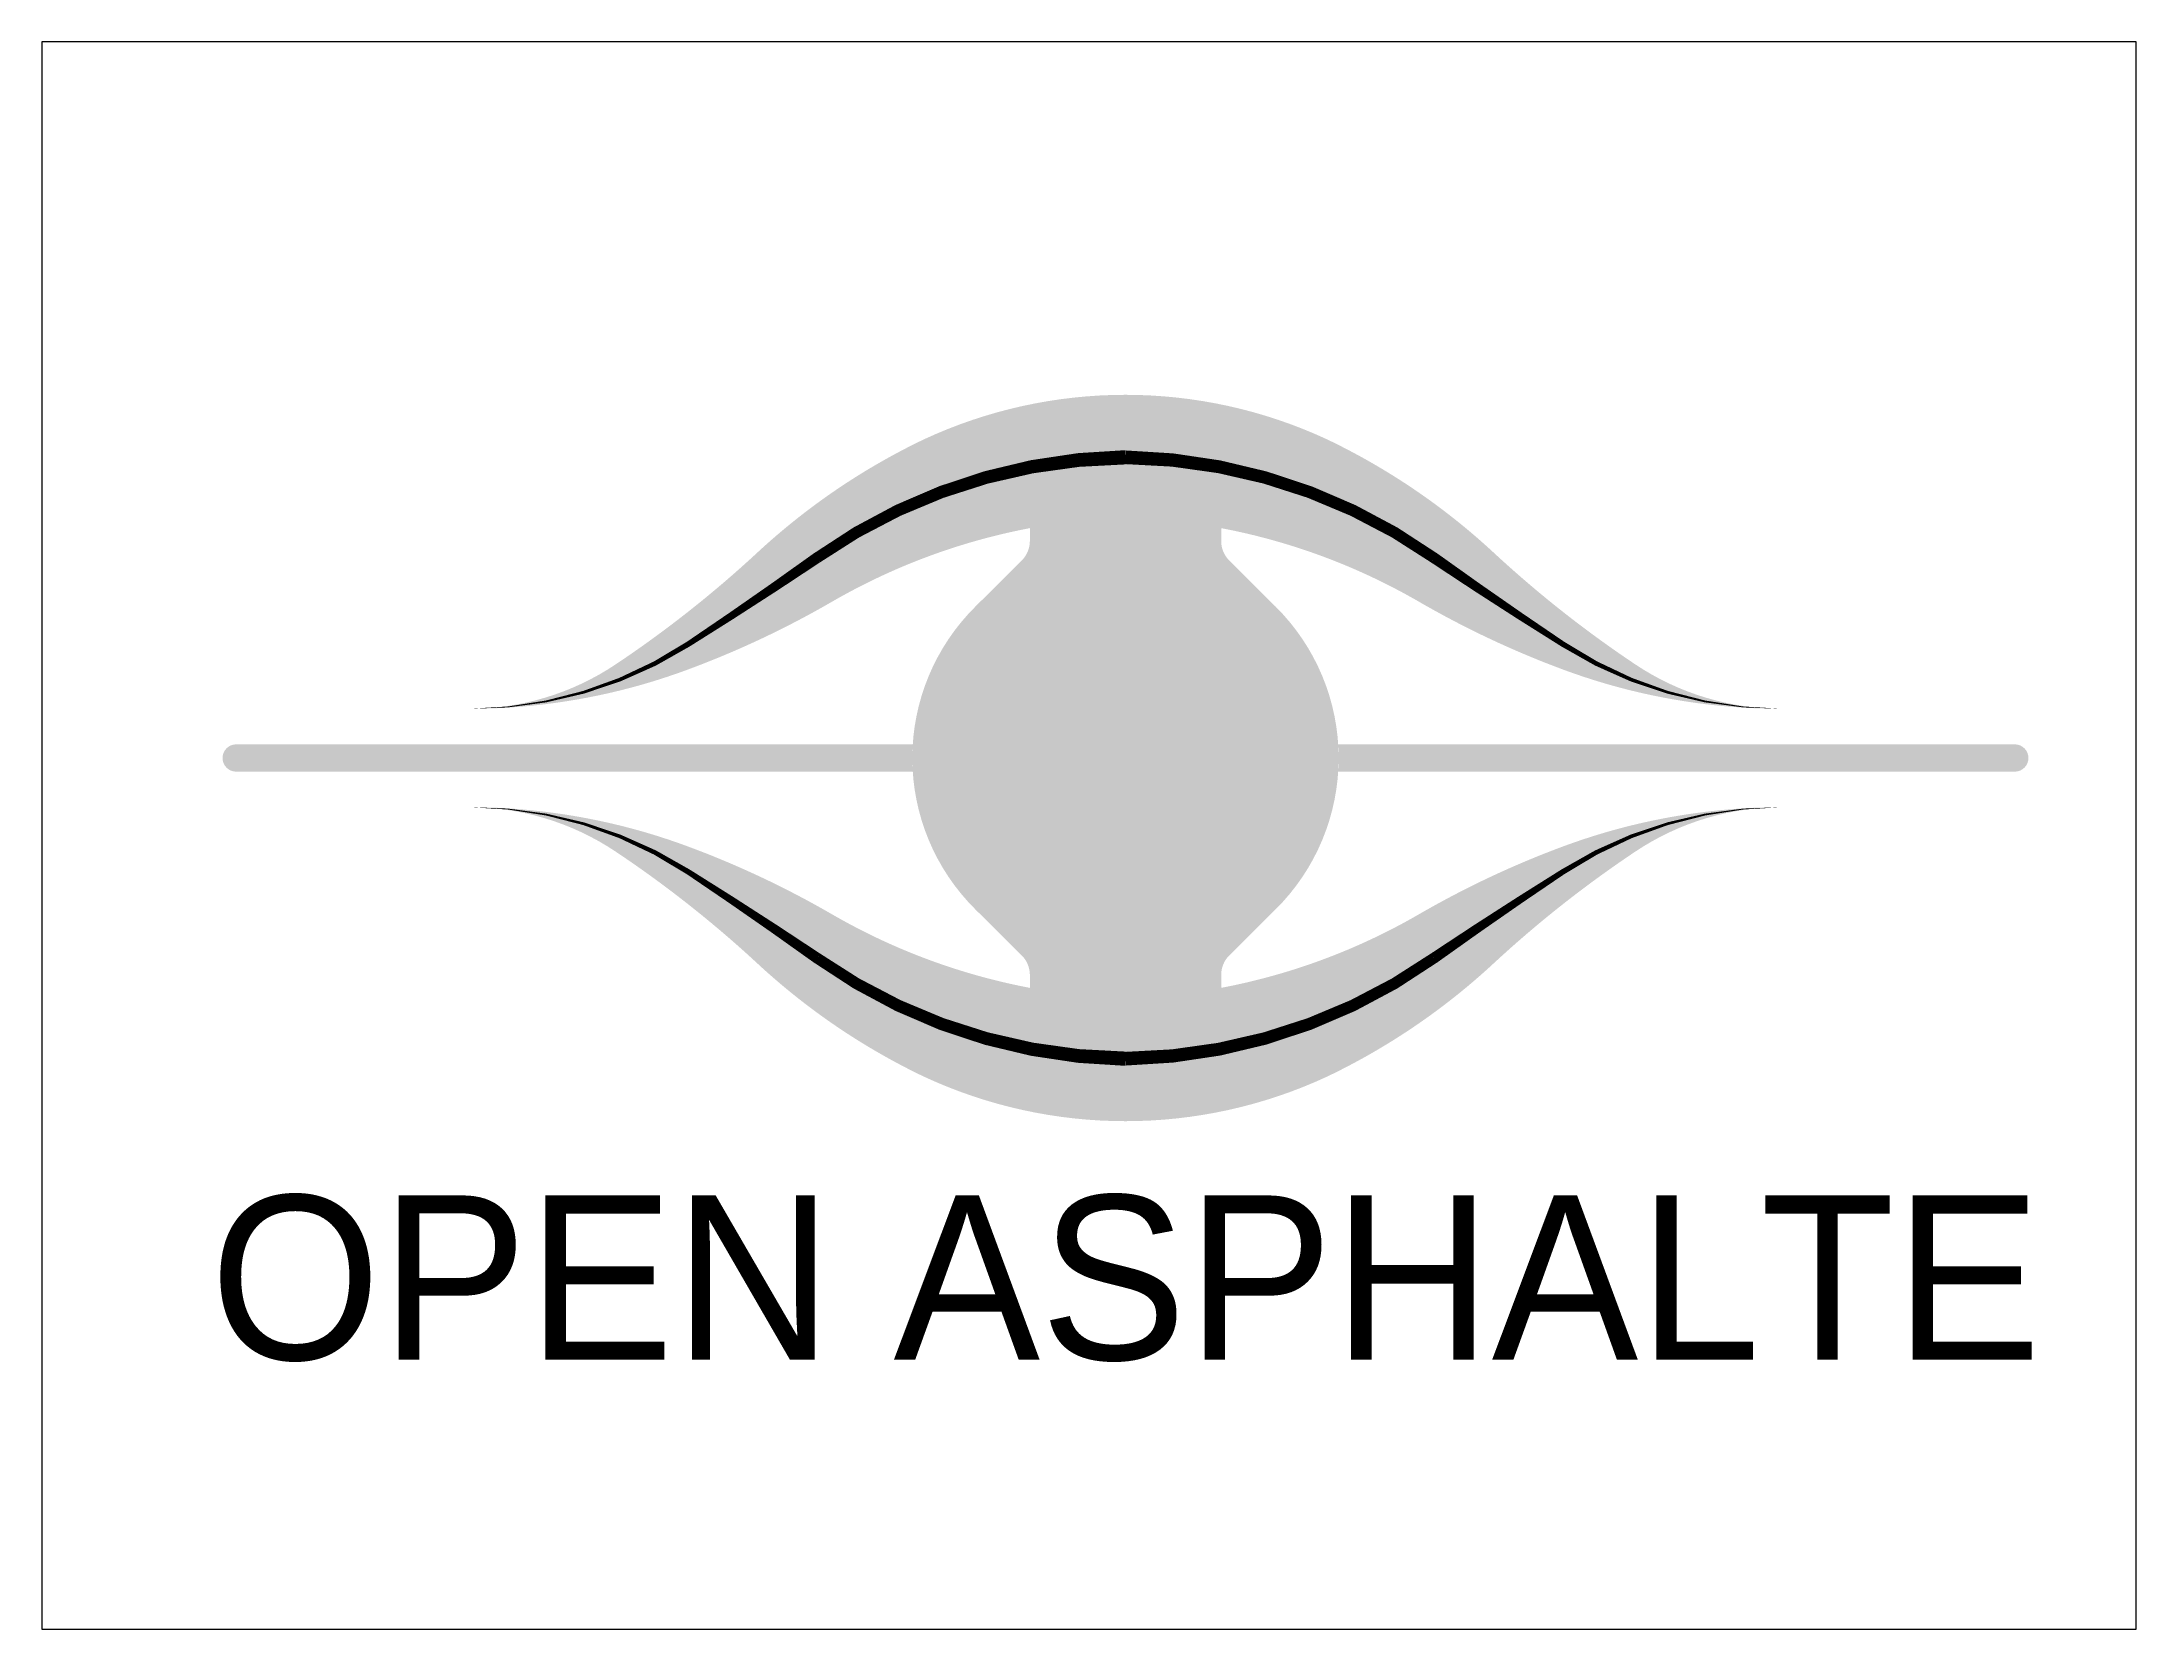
# Paper-space layout 'Présentation1' of a CAD drawing. Header units: metres. Extents: x 26 to 256, y 20 to 194.
# The model-space entities are those that its viewports show. They can reach past a viewport. Long polylines and large blocks are cut down to what shows.
import ezdxf

# ---------------------------------------------------------------- set-up
doc = ezdxf.new("R2010")
doc.units = ezdxf.units.M
doc.header["$LTSCALE"] = 2
doc.linetypes.add('CACHE2', pattern=[4.7625, 3.175, -1.5875])
doc.styles.get("Standard").update_dxf_attribs({"font": 'seguisbi.ttf'})

msp = doc.modelspace()

# ---------------------------------------------------------------- hatches: boundary and pattern name
h = msp.add_hatch(color=256)
h.dxf.hatch_style = 1
h.set_gradient(color1=(40, 136, 220), color2=(17, 80, 120), tint=1, name='CYLINDER')
h.paths.add_polyline_path([(0.1093, 0.11047, 0.220948), (0.07243, 0.11047, 0.075447), (0.0572, 0.10012, -0.039613), (0.04422, 0.08988, -0.148292), (0.03087, 0.08583, 0.088605), (0.05074, 0.08938, 0.042804), (0.06402, 0.09562, -0.08437), (0.08212, 0.10235), (0.08212, 0.10117, -0.199643), (0.08138, 0.0994), (0.07712, 0.09516, 0.415861), (0.07712, 0.0675), (0.08138, 0.06327, -0.199643), (0.08212, 0.06149), (0.08212, 0.06031, -0.08437), (0.06402, 0.06704, 0.042804), (0.05074, 0.07328, 0.088605), (0.03087, 0.07683, -0.148292), (0.04422, 0.07278, -0.039613), (0.0572, 0.06254, 0.075447), (0.07243, 0.05219, 0.220948), (0.1093, 0.05219, 0.075447), (0.12453, 0.06254, -0.039613), (0.13751, 0.07278, -0.148292), (0.15087, 0.07683, 0.088605), (0.13099, 0.07328, 0.042804), (0.11771, 0.06704, -0.08437), (0.09962, 0.06031), (0.09962, 0.06149, -0.199643), (0.10035, 0.06327), (0.10461, 0.0675, 0.415861), (0.10461, 0.09516), (0.10035, 0.0994, -0.199643), (0.09962, 0.10117), (0.09962, 0.10235, -0.08437), (0.11771, 0.09562, 0.042804), (0.13099, 0.08938, 0.088605), (0.15087, 0.08583, -0.148292), (0.13751, 0.08988, -0.039613), (0.12453, 0.10012, 0.075447)])
h.paths.add_polyline_path([(0.09087, 0.10333, -0.00543), (0.09212, 0.10327), (0.09212, 0.09728, -0.924701), (0.09212, 0.06538), (0.09212, 0.05939, -0.00543), (0.09087, 0.05933, -0.00543), (0.08962, 0.05939), (0.08962, 0.06538, -0.924701), (0.08962, 0.09728), (0.08962, 0.10327, -0.00543)], flags=16)
h.paths.add_polyline_path([(0.10437, 0.08133, -1), (0.07737, 0.08133, -1)], flags=0)
h.paths.add_polyline_path([(0.09787, 0.08133, -1), (0.08387, 0.08133, -1)], flags=0)
h.paths.add_polyline_path([(0.09537, 0.08133, -1), (0.08637, 0.08133, -1)], flags=0)
at = {"true_color": 0xffffff}
h = msp.add_hatch(color=7, dxfattribs=at)
h.dxf.hatch_style = 1
h.paths.add_polyline_path([(0.09212, 0.09728), (0.09212, 0.10327, 0.00543), (0.09087, 0.10333, 0.00543), (0.08962, 0.10327), (0.08962, 0.09728, 0.924701), (0.08962, 0.06538), (0.08962, 0.05939, 0.00543), (0.09087, 0.05933, 0.00543), (0.09212, 0.05939), (0.09212, 0.06538, 0.924701)])
h.paths.add_polyline_path([(0.10437, 0.08133, -1), (0.07737, 0.08133, -1)], flags=16)
h.paths.add_polyline_path([(0.09787, 0.08133, -1), (0.08387, 0.08133, -1)], flags=0)
h.paths.add_polyline_path([(0.09537, 0.08133, -1), (0.08637, 0.08133, -1)], flags=0)
h = msp.add_hatch(color=256)
h.dxf.hatch_style = 1
h.set_gradient(color1=(132, 212, 50), color2=(79, 126, 18), tint=1, name='INVSPHERICAL')
edge = h.paths.add_edge_path()
edge.add_arc((0.09087, 0.08133), 0.0135, 0, 360)
h = msp.add_hatch(color=7, dxfattribs=at)
h.dxf.hatch_style = 1
h.paths.add_polyline_path([(0.08387, 0.08133, 1), (0.09787, 0.08133, 1)])
h.paths.add_polyline_path([(0.09537, 0.08133, -1), (0.08637, 0.08133, -1)], flags=16)
h = msp.add_hatch(color=256)
h.dxf.hatch_style = 1
h.set_gradient(color1=(183, 238, 243), color2=(114, 203, 229), tint=1)
h.paths.add_polyline_path([(0.07141, 0.08258), (0.07087, 0.08258), (0.05087, 0.08258), (0.03087, 0.08258), (0.00953, 0.08258, 1), (0.00953, 0.08008), (0.03087, 0.08008), (0.05087, 0.08008), (0.07087, 0.08008), (0.07141, 0.08008, -0.032084)])
h = msp.add_hatch(color=256)
h.dxf.hatch_style = 1
h.set_gradient(color1=(104, 203, 229), color2=(183, 238, 243), tint=1)
h.paths.add_polyline_path([(0.1722, 0.08258), (0.15087, 0.08258), (0.11033, 0.08258, -0.032084), (0.11033, 0.08008), (0.15087, 0.08008), (0.1722, 0.08008, 1)])

# ---------------------------------------------------------------- linework, layer by layer
at = {"color": 7, "linetype": 'CACHE2', "ltscale": 0.001, "true_color": 0xffffff, "flags": 128}
for points in [[(0.15087, 0.08583, 0, 0.0005, -0.144599), (0.13087, 0.09174, 0.0005, 0.001, -0.007976), (0.11909, 0.09963, 0.001, 0.00125, 0.151171), (0.09087, 0.10883, 0.0013, 0.001, 0.151171), (0.06264, 0.09963, 0.001, 0.0005, -0.007976), (0.05087, 0.09174, 0.0005, 0, -0.144599), (0.03087, 0.08583, 0, 0, 0)], [(0.15087, 0.07683, 0, 0.0005, 0.144599), (0.13087, 0.07092, 0.0005, 0.001, 0.007976), (0.11909, 0.06304, 0.001, 0.00125, -0.151171), (0.09087, 0.05383, 0.0013, 0.001, -0.151171), (0.06264, 0.06304, 0.001, 0.0005, 0.007976), (0.05087, 0.07092, 0.0005, 0, 0.144599), (0.03087, 0.07683, 0, 0, 0)]]:
    msp.add_lwpolyline(points, format="xyseb", dxfattribs=at)

# ---------------------------------------------------------------- texts
at = {"color": 146, "true_color": 0x115078, "insert": (0.09087, 0.04133), "char_height": 0.015025, "attachment_point": 2}
msp.add_mtext_dynamic_manual_height_columns('OPEN ASPHALTE', width=0.4246214, gutter_width=1, heights=[0], dxfattribs=at)

psp = doc.layouts.new('Présentation1')

# ---------------------------------------------------------------- viewports
at = {"layer": '0'}
psp.add_viewport(center=(140.83, 106.74), size=(230.25, 174.4858), view_center_point=(0.08753, 0.07424), view_height=0.1451496, dxfattribs=at)

doc.saveas('drawing.dxf')
